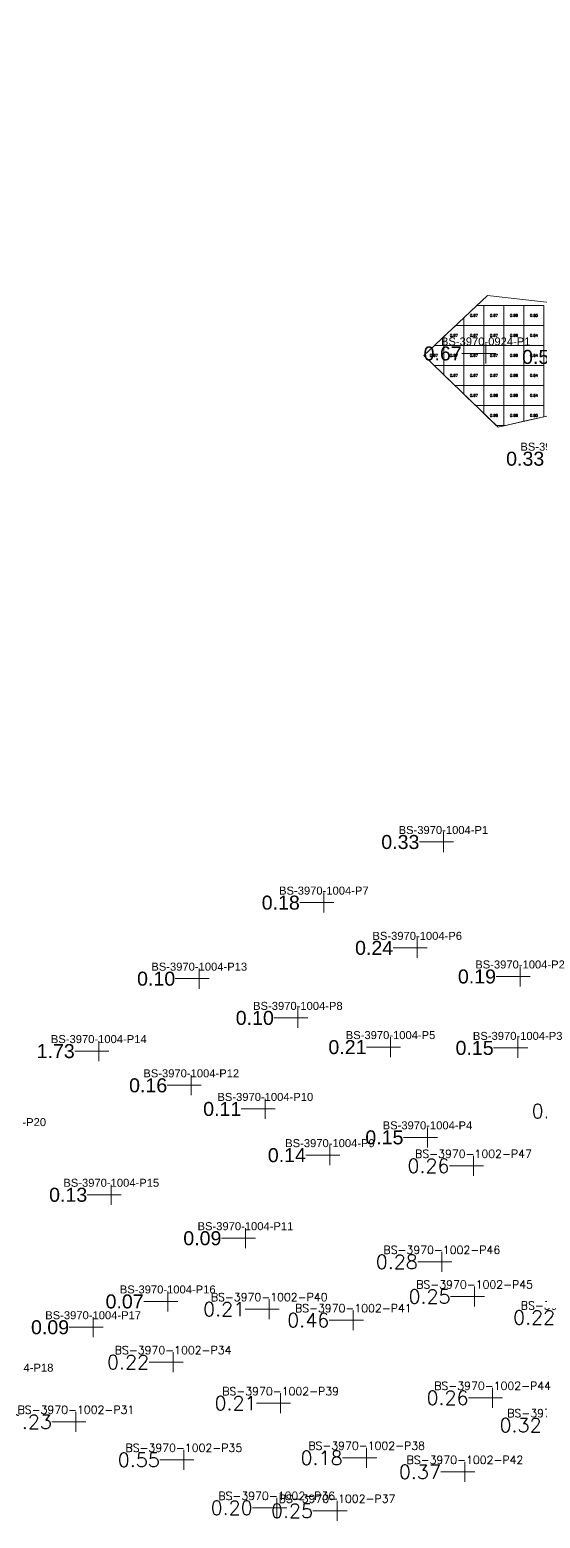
# Model space of a CAD drawing. Header units: inches. Extents: x 469759 to 470079, y 4349683 to 4349873.
# Drawn here: x 469930 to 469955.5, y 4349798.7 to 4349873.1 of the extents above; entities that cross this region are included whole.
import ezdxf
from ezdxf.enums import TextEntityAlignment as Align

# ---------------------------------------------------------------- set-up
doc = ezdxf.new("R2010")
doc.units = ezdxf.units.IN
doc.header["$MEASUREMENT"] = 0
for name, color, linetype, lineweight in [('点', 7, 'Continuous', 0), ('爆区方格网', 7, 'Continuous', 0), ('线条', 7, 'Continuous', 0), ('钻孔', 7, 'Continuous', 0)]:
    doc.layers.add(name, color=color, linetype=linetype, lineweight=lineweight)
doc.styles.add('3dmine_textStyle_1', font='txt.shx', dxfattribs={"height": 1, "bigfont": 'gbcbig.shx'})
doc.styles.add('3dmine_textStyle_2', font='arial.ttf', dxfattribs={"height": 1})

msp = doc.modelspace()

# ---------------------------------------------------------------- hatches: boundary and pattern name
at = {"layer": '钻孔', "linetype": 'Continuous', "lineweight": 0, "true_color": 0x00ffff, "extrusion": (0, 1, 0)}
for points in [[(-469953.734, 3960.255), (-469952.734, 3960.255), (-469952.734, 3971.255), (-469953.734, 3971.255)], [(-469938.659, 3959.732), (-469937.659, 3959.732), (-469937.659, 3971.732), (-469938.659, 3971.732)]]:
    msp.add_hatch(color=4, dxfattribs=at).paths.add_polyline_path(points, flags=0)
at = {"layer": '钻孔', "linetype": 'Continuous', "lineweight": 0, "true_color": 0x808080, "extrusion": (0, 1, 0)}
for points in [[(-469951.621, 3960.13), (-469950.621, 3960.13), (-469950.621, 3971.13), (-469951.621, 3971.13)], [(-469945.65, 3959.65), (-469944.65, 3959.65), (-469944.65, 3971.65), (-469945.65, 3971.65)], [(-469950.313, 3959.6), (-469949.313, 3959.6), (-469949.313, 3971.6), (-469950.313, 3971.6)], [(-469939.427, 3959.74), (-469938.427, 3959.74), (-469938.427, 3971.74), (-469939.427, 3971.74)], [(-469955.448, 3960.43), (-469954.448, 3960.43), (-469954.448, 3971.43), (-469955.448, 3971.43)], [(-469944.353, 3959.65), (-469943.353, 3959.65), (-469943.353, 3971.65), (-469944.353, 3971.65)], [(-469948.981, 3959.51), (-469947.981, 3959.51), (-469947.981, 3971.51), (-469948.981, 3971.51)], [(-469955.33, 3960.41), (-469954.33, 3960.41), (-469954.33, 3971.41), (-469955.33, 3971.41)], [(-469939.028, 3959.71), (-469938.028, 3959.71), (-469938.028, 3971.71), (-469939.028, 3971.71)], [(-469942.727, 3959.68), (-469941.727, 3959.68), (-469941.727, 3971.68), (-469942.727, 3971.68)], [(-469950.825, 3960.27), (-469949.825, 3960.27), (-469949.825, 3971.27), (-469950.825, 3971.27)], [(-469945.956, 3959.58), (-469944.956, 3959.58), (-469944.956, 3971.58), (-469945.956, 3971.58)], [(-469953.123, 3960.486), (-469952.123, 3960.486), (-469952.123, 3971.486), (-469953.123, 3971.486)], [(-469935.034, 3959.72), (-469934.034, 3959.72), (-469934.034, 3971.72), (-469935.034, 3971.72)], [(-469941.735, 3959.51), (-469940.735, 3959.51), (-469940.735, 3971.51), (-469941.735, 3971.51)], [(-469951.541, 3960.178), (-469950.541, 3960.178), (-469950.541, 3972.178), (-469951.541, 3972.178)], [(-469937.853, 3959.56), (-469936.853, 3959.56), (-469936.853, 3971.56), (-469937.853, 3971.56)], [(-469942.921, 3959.749), (-469941.921, 3959.749), (-469941.921, 3971.749), (-469942.921, 3971.749)], [(-469953.18, 3959.696), (-469952.18, 3959.696), (-469952.18, 3971.696), (-469953.18, 3971.696)], [(-469947.122, 3959.803), (-469946.122, 3959.803), (-469946.122, 3971.803), (-469947.122, 3971.803)], [(-469934.129, 3959.61), (-469933.129, 3959.61), (-469933.129, 3971.61), (-469934.129, 3971.61)], [(-469938.123, 3959.677), (-469937.123, 3959.677), (-469937.123, 3971.677), (-469938.123, 3971.677)], [(-469954.079, 3959.737), (-469953.079, 3959.737), (-469953.079, 3971.737), (-469954.079, 3971.737)], [(-469943.492, 3959.687), (-469942.492, 3959.687), (-469942.492, 3971.687), (-469943.492, 3971.687)], [(-469933.27, 3959.67), (-469932.27, 3959.67), (-469932.27, 3971.67), (-469933.27, 3971.67)], [(-469947.788, 3959.754), (-469946.788, 3959.754), (-469946.788, 3971.754), (-469947.788, 3971.754)], [(-469952.698, 3959.548), (-469951.698, 3959.548), (-469951.698, 3971.548), (-469952.698, 3971.548)], [(-469943.295, 3959.716), (-469942.295, 3959.716), (-469942.295, 3971.716), (-469943.295, 3971.716)], [(-469946.308, 3959.91), (-469945.308, 3959.91), (-469945.308, 3971.91), (-469946.308, 3971.91)]]:
    msp.add_hatch(color=8, dxfattribs=at).paths.add_polyline_path(points, flags=0)
at = {"layer": '钻孔', "linetype": 'Continuous', "lineweight": 0, "true_color": 0xff0000, "extrusion": (0, 1, 0)}
msp.add_hatch(color=1, dxfattribs=at).paths.add_polyline_path([(-469934.41, 3960.03), (-469933.41, 3960.03), (-469933.41, 3972.03), (-469934.41, 3972.03)], flags=0)

# ---------------------------------------------------------------- linework, layer by layer
at = {"color": 4, "linetype": 'Continuous', "lineweight": 0, "true_color": 0x00ffff, "elevation": 3967.064}
msp.add_lwpolyline([(469949.643, 4349856.824), (469953.351, 4349853.242), (469957.177, 4349854.112), (469959.157, 4349851.342), (469961.487, 4349848.529), (469966.962, 4349848.326), (469970.231, 4349850.533), (469970.966, 4349856.093), (469971.906, 4349861.186), (469974.354, 4349865.663), (469976.229, 4349870.344), (469976.229, 4349870.344), (469973.662, 4349873.101), (469970.686, 4349870.267), (469967.582, 4349866.348), (469966.694, 4349864.282), (469965.062, 4349864.128), (469961.067, 4349861.608), (469957.968, 4349859.238), (469952.822, 4349859.823), (469949.643, 4349856.824)], dxfattribs=at)
at = {"layer": '点', "color": 138, "linetype": 'Continuous', "lineweight": 0, "true_color": 0x004c4c}
for points, elevation in [([(469953.234, 4349856.925), (469952.234, 4349856.925)], 3971.255), ([(469952.734, 4349856.425), (469952.734, 4349857.425)], 3971.255), ([(469950.621, 4349832.01), (469950.621, 4349833.01)], 3971.13), ([(469951.121, 4349832.51), (469950.121, 4349832.51)], 3971.13), ([(469944.65, 4349828.98), (469944.65, 4349829.98)], 3971.65), ([(469945.15, 4349829.48), (469944.15, 4349829.48)], 3971.65), ([(469949.813, 4349827.22), (469948.813, 4349827.22)], 3971.6), ([(469949.313, 4349826.72), (469949.313, 4349827.72)], 3971.6), ([(469954.448, 4349825.29), (469954.448, 4349826.29)], 3971.43), ([(469938.927, 4349825.68), (469937.927, 4349825.68)], 3971.74), ([(469938.427, 4349825.18), (469938.427, 4349826.18)], 3971.74), ([(469954.948, 4349825.79), (469953.948, 4349825.79)], 3971.43), ([(469943.353, 4349823.22), (469943.353, 4349824.22)], 3971.65), ([(469943.853, 4349823.72), (469942.853, 4349823.72)], 3971.65), ([(469933.41, 4349821.56), (469933.41, 4349822.56)], 3972.03), ([(469947.981, 4349821.76), (469947.981, 4349822.76)], 3971.51), ([(469954.33, 4349821.72), (469954.33, 4349822.72)], 3971.41), ([(469933.91, 4349822.06), (469932.91, 4349822.06)], 3972.03), ([(469948.481, 4349822.26), (469947.481, 4349822.26)], 3971.51), ([(469954.83, 4349822.22), (469953.83, 4349822.22)], 3971.41), ([(469938.528, 4349820.35), (469937.528, 4349820.35)], 3971.71), ([(469938.028, 4349819.85), (469938.028, 4349820.85)], 3971.71), ([(469941.727, 4349818.67), (469941.727, 4349819.67)], 3971.68), ([(469942.227, 4349819.17), (469941.227, 4349819.17)], 3971.68), ([(469949.825, 4349817.25), (469949.825, 4349818.25)], 3971.27), ([(469944.956, 4349816.36), (469944.956, 4349817.36)], 3971.58), ([(469950.325, 4349817.75), (469949.325, 4349817.75)], 3971.27), ([(469945.456, 4349816.86), (469944.456, 4349816.86)], 3971.58), ([(469952.123, 4349815.825), (469952.123, 4349816.825)], 3971.486), ([(469952.623, 4349816.325), (469951.623, 4349816.325)], 3971.486), ([(469934.034, 4349814.38), (469934.034, 4349815.38)], 3971.72), ([(469934.534, 4349814.88), (469933.534, 4349814.88)], 3971.72), ([(469940.735, 4349812.21), (469940.735, 4349813.21)], 3971.51), ([(469941.235, 4349812.71), (469940.235, 4349812.71)], 3971.51), ([(469951.041, 4349811.526), (469950.041, 4349811.526)], 3972.178), ([(469950.541, 4349811.026), (469950.541, 4349812.026)], 3972.178), ([(469936.853, 4349809.05), (469936.853, 4349810.05)], 3971.56), ([(469952.18, 4349809.297), (469952.18, 4349810.297)], 3971.696), ([(469937.353, 4349809.55), (469936.353, 4349809.55)], 3971.56), ([(469942.421, 4349809.166), (469941.421, 4349809.166)], 3971.749), ([(469941.921, 4349808.666), (469941.921, 4349809.666)], 3971.749), ([(469952.68, 4349809.797), (469951.68, 4349809.797)], 3971.696), ([(469933.129, 4349807.76), (469933.129, 4349808.76)], 3971.61), ([(469946.622, 4349808.611), (469945.622, 4349808.611)], 3971.803), ([(469946.122, 4349808.111), (469946.122, 4349809.111)], 3971.803), ([(469933.629, 4349808.26), (469932.629, 4349808.26)], 3971.61), ([(469937.123, 4349806.014), (469937.123, 4349807.014)], 3971.677), ([(469937.623, 4349806.514), (469936.623, 4349806.514)], 3971.677), ([(469942.492, 4349803.96), (469942.492, 4349804.96)], 3971.687), ([(469953.579, 4349804.731), (469952.579, 4349804.731)], 3971.737), ([(469953.079, 4349804.231), (469953.079, 4349805.231)], 3971.737), ([(469932.27, 4349803.036), (469932.27, 4349804.036)], 3971.67), ([(469942.992, 4349804.46), (469941.992, 4349804.46)], 3971.687), ([(469932.77, 4349803.536), (469931.77, 4349803.536)], 3971.67), ([(469937.659, 4349801.133), (469937.659, 4349802.133)], 3971.732), ([(469947.288, 4349801.738), (469946.288, 4349801.738)], 3971.754), ([(469946.788, 4349801.238), (469946.788, 4349802.238)], 3971.754), ([(469938.159, 4349801.633), (469937.159, 4349801.633)], 3971.732), ([(469952.198, 4349801.032), (469951.198, 4349801.032)], 3971.548), ([(469951.698, 4349800.532), (469951.698, 4349801.532)], 3971.548), ([(469942.295, 4349798.73), (469942.295, 4349799.73)], 3971.716), ([(469945.308, 4349798.592), (469945.308, 4349799.592)], 3971.91), ([(469942.795, 4349799.23), (469941.795, 4349799.23)], 3971.716), ([(469945.808, 4349799.092), (469944.808, 4349799.092)], 3971.91)]:
    msp.add_lwpolyline(points, dxfattribs=dict(at, elevation=elevation))
at = {"layer": '爆区方格网', "color": 4, "linetype": 'Continuous', "lineweight": 0, "true_color": 0x00ffff, "elevation": 3971.107}
for points in [[(469952.644, 4349858.327), (469951.644, 4349858.327), (469951.644, 4349858.712), (469952.296, 4349859.327), (469952.644, 4349859.327), (469952.644, 4349858.327)], [(469953.644, 4349858.327), (469952.644, 4349858.327), (469952.644, 4349859.327), (469953.644, 4349859.327), (469953.644, 4349858.327)], [(469954.644, 4349858.327), (469953.644, 4349858.327), (469953.644, 4349859.327), (469954.644, 4349859.327), (469954.644, 4349858.327)], [(469955.644, 4349858.327), (469954.644, 4349858.327), (469954.644, 4349859.327), (469955.644, 4349859.327), (469955.644, 4349858.327)], [(469951.644, 4349857.327), (469950.644, 4349857.327), (469950.644, 4349857.768), (469951.236, 4349858.327), (469951.644, 4349858.327), (469951.644, 4349857.327)], [(469952.644, 4349857.327), (469951.644, 4349857.327), (469951.644, 4349858.327), (469952.644, 4349858.327), (469952.644, 4349857.327)], [(469953.644, 4349857.327), (469952.644, 4349857.327), (469952.644, 4349858.327), (469953.644, 4349858.327), (469953.644, 4349857.327)], [(469954.644, 4349857.327), (469953.644, 4349857.327), (469953.644, 4349858.327), (469954.644, 4349858.327), (469954.644, 4349857.327)], [(469955.644, 4349857.327), (469954.644, 4349857.327), (469954.644, 4349858.327), (469955.644, 4349858.327), (469955.644, 4349857.327)], [(469950.644, 4349856.327), (469950.157, 4349856.327), (469949.644, 4349856.823), (469949.644, 4349856.825), (469950.176, 4349857.327), (469950.644, 4349857.327), (469950.644, 4349856.327)], [(469951.644, 4349856.327), (469950.644, 4349856.327), (469950.644, 4349857.327), (469951.644, 4349857.327), (469951.644, 4349856.327)], [(469952.644, 4349856.327), (469951.644, 4349856.327), (469951.644, 4349857.327), (469952.644, 4349857.327), (469952.644, 4349856.327)], [(469953.644, 4349856.327), (469952.644, 4349856.327), (469952.644, 4349857.327), (469953.644, 4349857.327), (469953.644, 4349856.327)], [(469954.644, 4349856.327), (469953.644, 4349856.327), (469953.644, 4349857.327), (469954.644, 4349857.327), (469954.644, 4349856.327)], [(469955.644, 4349856.327), (469954.644, 4349856.327), (469954.644, 4349857.327), (469955.644, 4349857.327), (469955.644, 4349856.327)], [(469951.644, 4349855.327), (469951.192, 4349855.327), (469950.644, 4349855.857), (469950.644, 4349856.327), (469951.644, 4349856.327), (469951.644, 4349855.327)], [(469952.644, 4349855.327), (469951.644, 4349855.327), (469951.644, 4349856.327), (469952.644, 4349856.327), (469952.644, 4349855.327)], [(469953.644, 4349855.327), (469952.644, 4349855.327), (469952.644, 4349856.327), (469953.644, 4349856.327), (469953.644, 4349855.327)], [(469954.644, 4349855.327), (469953.644, 4349855.327), (469953.644, 4349856.327), (469954.644, 4349856.327), (469954.644, 4349855.327)], [(469955.644, 4349855.327), (469954.644, 4349855.327), (469954.644, 4349856.327), (469955.644, 4349856.327), (469955.644, 4349855.327)], [(469952.644, 4349854.327), (469952.227, 4349854.327), (469951.644, 4349854.891), (469951.644, 4349855.327), (469952.644, 4349855.327), (469952.644, 4349854.327)], [(469953.644, 4349854.327), (469952.644, 4349854.327), (469952.644, 4349855.327), (469953.644, 4349855.327), (469953.644, 4349854.327)], [(469954.644, 4349854.327), (469953.644, 4349854.327), (469953.644, 4349855.327), (469954.644, 4349855.327), (469954.644, 4349854.327)], [(469955.644, 4349854.327), (469954.644, 4349854.327), (469954.644, 4349855.327), (469955.644, 4349855.327), (469955.644, 4349854.327)], [(469953.644, 4349853.327), (469953.263, 4349853.327), (469952.644, 4349853.925), (469952.644, 4349854.327), (469953.644, 4349854.327), (469953.644, 4349853.327)], [(469954.644, 4349853.536), (469953.724, 4349853.327), (469953.644, 4349853.327), (469953.644, 4349854.327), (469954.644, 4349854.327), (469954.644, 4349853.536)], [(469955.644, 4349853.764), (469954.644, 4349853.536), (469954.644, 4349854.327), (469955.644, 4349854.327), (469955.644, 4349853.764)]]:
    msp.add_lwpolyline(points, dxfattribs=at)
at = {"layer": '线条', "color": 138, "linetype": 'Continuous', "lineweight": 0, "true_color": 0x004c4c}
for points, elevation in [([(469952.734, 4349856.925), (469952.734, 4349856.925), (469952.734, 4349856.925)], 3971.255), ([(469950.621, 4349832.51), (469950.621, 4349832.51), (469950.621, 4349832.51)], 3971.13), ([(469944.65, 4349829.48), (469944.65, 4349829.48), (469944.65, 4349829.48)], 3971.65), ([(469949.313, 4349827.22), (469949.313, 4349827.22), (469949.313, 4349827.22)], 3971.6), ([(469938.427, 4349825.68), (469938.427, 4349825.68), (469938.427, 4349825.68)], 3971.74), ([(469954.448, 4349825.79), (469954.448, 4349825.79), (469954.448, 4349825.79)], 3971.43), ([(469943.353, 4349823.72), (469943.353, 4349823.72), (469943.353, 4349823.72)], 3971.65), ([(469933.41, 4349822.06), (469933.41, 4349822.06), (469933.41, 4349822.06)], 3972.03), ([(469947.981, 4349822.26), (469947.981, 4349822.26), (469947.981, 4349822.26)], 3971.51), ([(469954.33, 4349822.22), (469954.33, 4349822.22), (469954.33, 4349822.22)], 3971.41), ([(469938.028, 4349820.35), (469938.028, 4349820.35), (469938.028, 4349820.35)], 3971.71), ([(469941.727, 4349819.17), (469941.727, 4349819.17), (469941.727, 4349819.17)], 3971.68), ([(469949.825, 4349817.75), (469949.825, 4349817.75), (469949.825, 4349817.75)], 3971.27), ([(469944.956, 4349816.86), (469944.956, 4349816.86), (469944.956, 4349816.86)], 3971.58), ([(469952.123, 4349816.325), (469952.123, 4349816.325), (469952.123, 4349816.325)], 3971.486), ([(469934.034, 4349814.88), (469934.034, 4349814.88), (469934.034, 4349814.88)], 3971.72), ([(469940.735, 4349812.71), (469940.735, 4349812.71), (469940.735, 4349812.71)], 3971.51), ([(469950.541, 4349811.526), (469950.541, 4349811.526), (469950.541, 4349811.526)], 3972.178), ([(469936.853, 4349809.55), (469936.853, 4349809.55), (469936.853, 4349809.55)], 3971.56), ([(469941.921, 4349809.166), (469941.921, 4349809.166), (469941.921, 4349809.166)], 3971.749), ([(469952.18, 4349809.797), (469952.18, 4349809.797), (469952.18, 4349809.797)], 3971.696), ([(469946.122, 4349808.611), (469946.122, 4349808.611), (469946.122, 4349808.611)], 3971.803), ([(469933.129, 4349808.26), (469933.129, 4349808.26), (469933.129, 4349808.26)], 3971.61), ([(469937.123, 4349806.514), (469937.123, 4349806.514), (469937.123, 4349806.514)], 3971.677), ([(469953.079, 4349804.731), (469953.079, 4349804.731), (469953.079, 4349804.731)], 3971.737), ([(469942.492, 4349804.46), (469942.492, 4349804.46), (469942.492, 4349804.46)], 3971.687), ([(469932.27, 4349803.536), (469932.27, 4349803.536), (469932.27, 4349803.536)], 3971.67), ([(469946.788, 4349801.738), (469946.788, 4349801.738), (469946.788, 4349801.738)], 3971.754), ([(469937.659, 4349801.633), (469937.659, 4349801.633), (469937.659, 4349801.633)], 3971.732), ([(469951.698, 4349801.032), (469951.698, 4349801.032), (469951.698, 4349801.032)], 3971.548), ([(469942.295, 4349799.23), (469942.295, 4349799.23), (469942.295, 4349799.23)], 3971.716), ([(469945.308, 4349799.092), (469945.308, 4349799.092), (469945.308, 4349799.092)], 3971.91)]:
    msp.add_lwpolyline(points, dxfattribs=dict(at, elevation=elevation))
at = {"layer": '钻孔', "color": 4, "linetype": 'Continuous', "lineweight": 0, "true_color": 0x00ffff}
for points, elevation in [([(469952.734, 4349856.925), (469951.534, 4349856.925)], 3971.255), ([(469952.734, 4349856.925), (469951.534, 4349856.925)], 3960.255), ([(469937.659, 4349801.633), (469936.459, 4349801.633)], 3971.732), ([(469937.659, 4349801.633), (469936.459, 4349801.633)], 3959.732)]:
    msp.add_lwpolyline(points, dxfattribs=dict(at, elevation=elevation))
at = {"layer": '钻孔', "color": 8, "linetype": 'Continuous', "lineweight": 0, "true_color": 0x808080}
for points, elevation in [([(469950.621, 4349832.51), (469949.421, 4349832.51)], 3971.13), ([(469950.621, 4349832.51), (469949.421, 4349832.51)], 3960.13), ([(469944.65, 4349829.48), (469943.45, 4349829.48)], 3971.65), ([(469944.65, 4349829.48), (469943.45, 4349829.48)], 3959.65), ([(469949.313, 4349827.22), (469948.113, 4349827.22)], 3971.6), ([(469949.313, 4349827.22), (469948.113, 4349827.22)], 3959.6), ([(469938.427, 4349825.68), (469937.227, 4349825.68)], 3971.74), ([(469938.427, 4349825.68), (469937.227, 4349825.68)], 3959.74), ([(469954.448, 4349825.79), (469953.248, 4349825.79)], 3971.43), ([(469954.448, 4349825.79), (469953.248, 4349825.79)], 3960.43), ([(469943.353, 4349823.72), (469942.153, 4349823.72)], 3971.65), ([(469943.353, 4349823.72), (469942.153, 4349823.72)], 3959.65), ([(469947.981, 4349822.26), (469946.781, 4349822.26)], 3971.51), ([(469947.981, 4349822.26), (469946.781, 4349822.26)], 3959.51), ([(469954.33, 4349822.22), (469953.13, 4349822.22)], 3971.41), ([(469954.33, 4349822.22), (469953.13, 4349822.22)], 3960.41), ([(469938.028, 4349820.35), (469936.828, 4349820.35)], 3971.71), ([(469938.028, 4349820.35), (469936.828, 4349820.35)], 3959.71), ([(469941.727, 4349819.17), (469940.527, 4349819.17)], 3971.68), ([(469941.727, 4349819.17), (469940.527, 4349819.17)], 3959.68), ([(469949.825, 4349817.75), (469948.625, 4349817.75)], 3971.27), ([(469949.825, 4349817.75), (469948.625, 4349817.75)], 3960.27), ([(469944.956, 4349816.86), (469943.756, 4349816.86)], 3971.58), ([(469944.956, 4349816.86), (469943.756, 4349816.86)], 3959.58), ([(469952.123, 4349816.325), (469950.923, 4349816.325)], 3971.486), ([(469952.123, 4349816.325), (469950.923, 4349816.325)], 3960.486), ([(469934.034, 4349814.88), (469932.834, 4349814.88)], 3971.72), ([(469934.034, 4349814.88), (469932.834, 4349814.88)], 3959.72), ([(469940.735, 4349812.71), (469939.535, 4349812.71)], 3971.51), ([(469940.735, 4349812.71), (469939.535, 4349812.71)], 3959.51), ([(469950.541, 4349811.526), (469949.341, 4349811.526)], 3972.178), ([(469950.541, 4349811.526), (469949.341, 4349811.526)], 3960.178), ([(469936.853, 4349809.55), (469935.653, 4349809.55)], 3971.56), ([(469936.853, 4349809.55), (469935.653, 4349809.55)], 3959.56), ([(469941.921, 4349809.166), (469940.721, 4349809.166)], 3971.749), ([(469941.921, 4349809.166), (469940.721, 4349809.166)], 3959.749), ([(469952.18, 4349809.797), (469950.98, 4349809.797)], 3971.696), ([(469952.18, 4349809.797), (469950.98, 4349809.797)], 3959.696), ([(469946.122, 4349808.611), (469944.922, 4349808.611)], 3971.803), ([(469946.122, 4349808.611), (469944.922, 4349808.611)], 3959.803), ([(469933.129, 4349808.26), (469931.929, 4349808.26)], 3971.61), ([(469933.129, 4349808.26), (469931.929, 4349808.26)], 3959.61), ([(469937.123, 4349806.514), (469935.923, 4349806.514)], 3971.677), ([(469937.123, 4349806.514), (469935.923, 4349806.514)], 3959.677), ([(469953.079, 4349804.731), (469951.879, 4349804.731)], 3971.737), ([(469953.079, 4349804.731), (469951.879, 4349804.731)], 3959.737), ([(469942.492, 4349804.46), (469941.292, 4349804.46)], 3971.687), ([(469942.492, 4349804.46), (469941.292, 4349804.46)], 3959.687), ([(469932.27, 4349803.536), (469931.07, 4349803.536)], 3971.67), ([(469932.27, 4349803.536), (469931.07, 4349803.536)], 3959.67), ([(469946.788, 4349801.738), (469945.588, 4349801.738)], 3971.754), ([(469946.788, 4349801.738), (469945.588, 4349801.738)], 3959.754), ([(469951.698, 4349801.032), (469950.498, 4349801.032)], 3971.548), ([(469951.698, 4349801.032), (469950.498, 4349801.032)], 3959.548), ([(469942.295, 4349799.23), (469941.095, 4349799.23)], 3971.716), ([(469942.295, 4349799.23), (469941.095, 4349799.23)], 3959.716), ([(469945.308, 4349799.092), (469944.108, 4349799.092)], 3971.91), ([(469945.308, 4349799.092), (469944.108, 4349799.092)], 3959.91)]:
    msp.add_lwpolyline(points, dxfattribs=dict(at, elevation=elevation))
at = {"layer": '钻孔', "color": 1, "linetype": 'Continuous', "lineweight": 0, "true_color": 0xff0000}
for elevation in [3972.03, 3960.03]:
    msp.add_lwpolyline([(469933.41, 4349822.06), (469932.21, 4349822.06)], dxfattribs=dict(at, elevation=elevation))

# ---------------------------------------------------------------- texts
at = {"color": 4, "linetype": 'Continuous', "lineweight": 0, "true_color": 0x00ffff, "style": '3dmine_textStyle_1'}
for s, p in [('0.67', (469952.144, 4349858.827, 3971.107)), ('0.67', (469953.144, 4349858.827, 3971.107)), ('0.66', (469954.144, 4349858.827, 3971.107)), ('0.65', (469955.144, 4349858.827, 3971.107)), ('0.67', (469951.144, 4349857.827, 3971.107)), ('0.67', (469952.144, 4349857.827, 3971.107)), ('0.67', (469953.144, 4349857.827, 3971.107)), ('0.66', (469954.144, 4349857.827, 3971.107)), ('0.64', (469955.144, 4349857.827, 3971.107)), ('0.67', (469950.144, 4349856.827, 3971.107)), ('0.67', (469951.144, 4349856.827, 3971.107)), ('0.67', (469952.144, 4349856.827, 3971.107)), ('0.67', (469953.144, 4349856.827, 3971.107)), ('0.66', (469954.144, 4349856.827, 3971.107)), ('0.64', (469955.144, 4349856.827, 3971.107)), ('0.67', (469951.144, 4349855.827, 3971.107)), ('0.67', (469952.144, 4349855.827, 3971.107)), ('0.67', (469953.144, 4349855.827, 3971.107)), ('0.66', (469954.144, 4349855.827, 3971.107)), ('0.64', (469955.144, 4349855.827, 3971.107)), ('0.67', (469952.144, 4349854.827, 3971.107)), ('0.66', (469953.144, 4349854.827, 3971.107)), ('0.66', (469954.144, 4349854.827, 3971.107)), ('0.64', (469955.144, 4349854.827, 3971.107)), ('0.66', (469953.144, 4349853.827, 3971.107)), ('0.66', (469954.144, 4349853.827, 3971.107)), ('0.65', (469955.144, 4349853.827, 3971.107))]:
    msp.add_text(s, height=0.1333, dxfattribs=at).set_placement(p, align=Align.MIDDLE_CENTER)
at = {"layer": '钻孔', "color": 138, "linetype": 'Continuous', "lineweight": 0, "true_color": 0x004c4c}
for s, style, p in [('BS-3970-0924-P1', '3dmine_textStyle_2', (469952.734, 4349857.325, 3971.255)), ('BS-3970-0924-P10', '3dmine_textStyle_2', (469956.857, 4349852.065, 3971.236)), ('BS-3970-1004-P1', '3dmine_textStyle_2', (469950.621, 4349832.91, 3971.13)), ('BS-3970-1004-P7', '3dmine_textStyle_2', (469944.65, 4349829.88, 3971.65)), ('BS-3970-1004-P6', '3dmine_textStyle_2', (469949.313, 4349827.62, 3971.6)), ('BS-3970-1004-P13', '3dmine_textStyle_2', (469938.427, 4349826.08, 3971.74)), ('BS-3970-1004-P2', '3dmine_textStyle_2', (469954.448, 4349826.19, 3971.43)), ('BS-3970-1004-P8', '3dmine_textStyle_2', (469943.353, 4349824.12, 3971.65)), ('BS-3970-1004-P14', '3dmine_textStyle_2', (469933.41, 4349822.46, 3972.03)), ('BS-3970-1004-P5', '3dmine_textStyle_2', (469947.981, 4349822.66, 3971.51)), ('BS-3970-1004-P3', '3dmine_textStyle_2', (469954.33, 4349822.62, 3971.41)), ('BS-3970-1004-P12', '3dmine_textStyle_2', (469938.028, 4349820.75, 3971.71)), ('BS-3970-1004-P10', '3dmine_textStyle_2', (469941.727, 4349819.57, 3971.68)), ('BS-3970-1004-P20', '3dmine_textStyle_2', (469928.386, 4349818.31, 3971.96)), ('BS-3970-1004-P4', '3dmine_textStyle_2', (469949.825, 4349818.15, 3971.27)), ('BS-3970-1004-P9', '3dmine_textStyle_2', (469944.956, 4349817.26, 3971.58)), ('BS-3970-1002-P47', '3dmine_textStyle_1', (469952.123, 4349816.725, 3971.486)), ('BS-3970-1004-P15', '3dmine_textStyle_2', (469934.034, 4349815.28, 3971.72)), ('BS-3970-1004-P11', '3dmine_textStyle_2', (469940.735, 4349813.11, 3971.51)), ('BS-3970-1002-P46', '3dmine_textStyle_1', (469950.541, 4349811.926, 3972.178)), ('BS-3970-1004-P16', '3dmine_textStyle_2', (469936.853, 4349809.95, 3971.56)), ('BS-3970-1002-P40', '3dmine_textStyle_1', (469941.921, 4349809.566, 3971.749)), ('BS-3970-1002-P45', '3dmine_textStyle_1', (469952.18, 4349810.197, 3971.696)), ('BS-3970-1002-P41', '3dmine_textStyle_1', (469946.122, 4349809.011, 3971.803)), ('BS-3970-1002-P48', '3dmine_textStyle_1', (469957.4, 4349809.147, 3971.621)), ('BS-3970-1004-P17', '3dmine_textStyle_2', (469933.129, 4349808.66, 3971.61)), ('BS-3970-1002-P34', '3dmine_textStyle_1', (469937.123, 4349806.914, 3971.677)), ('BS-3970-1004-P18', '3dmine_textStyle_2', (469928.753, 4349806.04, 3971.66)), ('BS-3970-1002-P44', '3dmine_textStyle_1', (469953.079, 4349805.131, 3971.737)), ('BS-3970-1002-P39', '3dmine_textStyle_1', (469942.492, 4349804.86, 3971.687)), ('BS-3970-1002-P31', '3dmine_textStyle_1', (469932.27, 4349803.936, 3971.67)), ('BS-3970-1002-P43', '3dmine_textStyle_1', (469956.725, 4349803.764, 3971.575)), ('BS-3970-1002-P38', '3dmine_textStyle_1', (469946.788, 4349802.138, 3971.754)), ('BS-3970-1002-P35', '3dmine_textStyle_1', (469937.659, 4349802.033, 3971.732)), ('BS-3970-1002-P42', '3dmine_textStyle_1', (469951.698, 4349801.432, 3971.548)), ('BS-3970-1002-P36', '3dmine_textStyle_1', (469942.295, 4349799.63, 3971.716)), ('BS-3970-1002-P37', '3dmine_textStyle_1', (469945.308, 4349799.492, 3971.91))]:
    msp.add_text(s, height=0.4, dxfattribs=dict(at, style=style)).set_placement(p, align=Align.CENTER)
at = {"layer": '钻孔', "color": 4, "linetype": 'Continuous', "lineweight": 0, "true_color": 0x00ffff}
for s, style, p in [('0.67', '3dmine_textStyle_2', (469951.534, 4349856.925, 3965.755)), ('0.56', '3dmine_textStyle_2', (469956.452, 4349856.752, 3965.607)), ('0.55', '3dmine_textStyle_1', (469936.459, 4349801.633, 3965.732))]:
    msp.add_text(s, height=0.7, dxfattribs=dict(at, style=style)).set_placement(p, align=Align.MIDDLE_RIGHT)
at = {"layer": '钻孔', "color": 8, "linetype": 'Continuous', "lineweight": 0, "true_color": 0x808080}
for s, style, p in [('0.33', '3dmine_textStyle_2', (469955.657, 4349851.665, 3965.736)), ('0.33', '3dmine_textStyle_2', (469949.421, 4349832.51, 3965.63)), ('0.18', '3dmine_textStyle_2', (469943.45, 4349829.48, 3965.65)), ('0.24', '3dmine_textStyle_2', (469948.113, 4349827.22, 3965.6)), ('0.10', '3dmine_textStyle_2', (469937.227, 4349825.68, 3965.74)), ('0.19', '3dmine_textStyle_2', (469953.248, 4349825.79, 3965.93)), ('0.10', '3dmine_textStyle_2', (469942.153, 4349823.72, 3965.65)), ('0.21', '3dmine_textStyle_2', (469946.781, 4349822.26, 3965.51)), ('0.15', '3dmine_textStyle_2', (469953.13, 4349822.22, 3965.91)), ('0.16', '3dmine_textStyle_2', (469936.828, 4349820.35, 3965.71)), ('0.11', '3dmine_textStyle_2', (469940.527, 4349819.17, 3965.68)), ('0.20', '3dmine_textStyle_1', (469957.127, 4349819.065, 3965.803)), ('0.15', '3dmine_textStyle_2', (469948.625, 4349817.75, 3965.77)), ('0.14', '3dmine_textStyle_2', (469943.756, 4349816.86, 3965.58)), ('0.26', '3dmine_textStyle_1', (469950.923, 4349816.325, 3965.986)), ('0.13', '3dmine_textStyle_2', (469932.834, 4349814.88, 3965.72)), ('0.09', '3dmine_textStyle_2', (469939.535, 4349812.71, 3965.51)), ('0.28', '3dmine_textStyle_1', (469949.341, 4349811.526, 3966.178)), ('0.07', '3dmine_textStyle_2', (469935.653, 4349809.55, 3965.56)), ('0.25', '3dmine_textStyle_1', (469950.98, 4349809.797, 3965.696)), ('0.21', '3dmine_textStyle_1', (469940.721, 4349809.166, 3965.749)), ('0.09', '3dmine_textStyle_2', (469931.929, 4349808.26, 3965.61)), ('0.46', '3dmine_textStyle_1', (469944.922, 4349808.611, 3965.803)), ('0.22', '3dmine_textStyle_1', (469956.2, 4349808.747, 3965.621)), ('0.22', '3dmine_textStyle_1', (469935.923, 4349806.514, 3965.677)), ('0.21', '3dmine_textStyle_1', (469941.292, 4349804.46, 3965.687)), ('0.26', '3dmine_textStyle_1', (469951.879, 4349804.731, 3965.737)), ('0.23', '3dmine_textStyle_1', (469931.07, 4349803.536, 3965.67)), ('0.32', '3dmine_textStyle_1', (469955.525, 4349803.364, 3965.575)), ('0.18', '3dmine_textStyle_1', (469945.588, 4349801.738, 3965.754)), ('0.37', '3dmine_textStyle_1', (469950.498, 4349801.032, 3965.548)), ('0.20', '3dmine_textStyle_1', (469941.095, 4349799.23, 3965.716)), ('0.25', '3dmine_textStyle_1', (469944.108, 4349799.092, 3965.91))]:
    msp.add_text(s, height=0.7, dxfattribs=dict(at, style=style)).set_placement(p, align=Align.MIDDLE_RIGHT)
at = {"layer": '钻孔', "color": 1, "linetype": 'Continuous', "lineweight": 0, "true_color": 0xff0000, "style": '3dmine_textStyle_2'}
msp.add_text('1.73', height=0.7, dxfattribs=at).set_placement((469932.21, 4349822.06, 3966.03), align=Align.MIDDLE_RIGHT)

doc.saveas('drawing.dxf')
